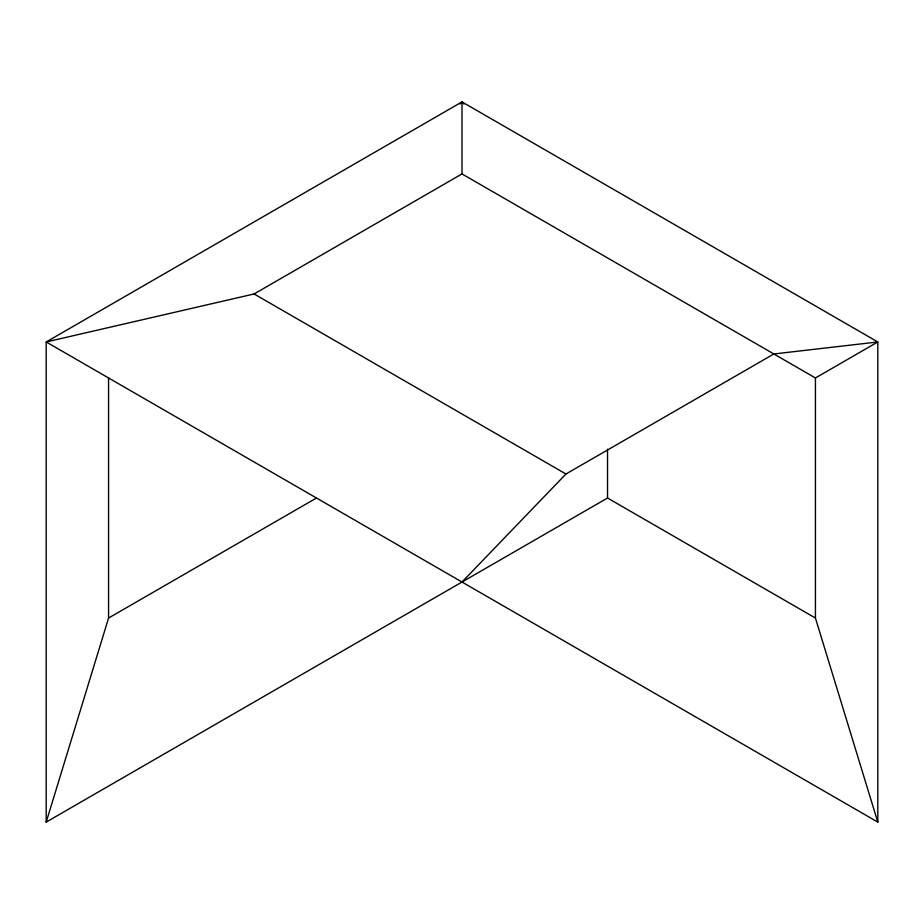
<?xml version="1.0" encoding="UTF-8"?>
<svg xmlns="http://www.w3.org/2000/svg" width="924" height="924" viewBox="0 0 924 924"><rect width="100%" height="100%" fill="white"/><g stroke="black" fill="none" stroke-linecap="round" stroke-linejoin="round"><path stroke-width="1.39" d="M46.2 822.094L46.2 341.961L877.8 822.094L815.43 618.041L607.53 498.013L46.2 822.094L108.57 618.041L108.57 377.974M460.037 104.019L462 101.906L877.8 341.961L877.8 822.094M462 582.028L565.95 474L773.85 353.973L877.8 341.961L815.43 377.974L815.43 618.041M463.964 104.019L462 101.906L46.2 341.961L254.1 293.959L462 173.92L815.43 377.974M108.57 618.041L316.47 498.013M254.1 293.959L565.95 474M607.53 449.133L607.53 498.013M462 101.906L462 173.92"/></g></svg>
